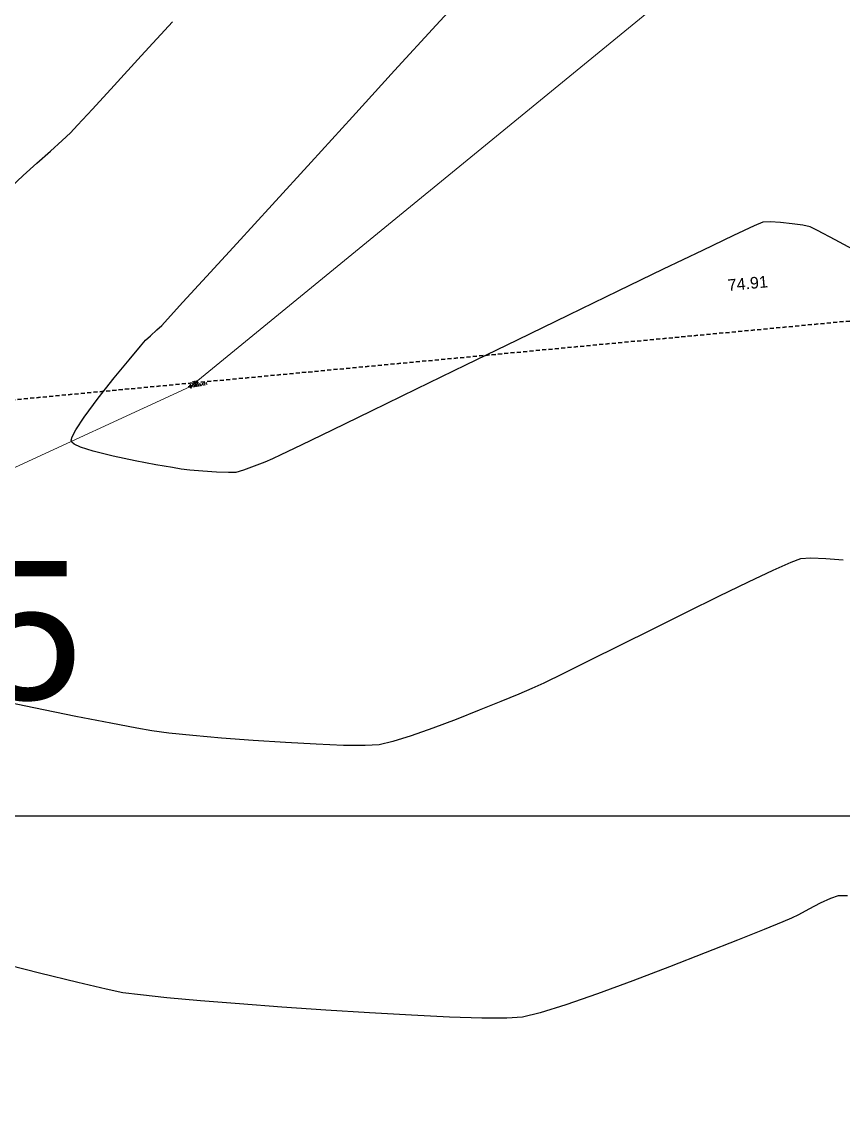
# Model space of a CAD drawing. Header units: millimetres. Extents: x 736950 to 738835, y 8500595 to 8502131.
# Drawn here: x 737823.73 to 737859.31, y 8501187.46 to 8501234.39 of the extents above; entities that cross this region are included whole.
import ezdxf
from ezdxf.enums import TextEntityAlignment as Align

# ---------------------------------------------------------------- set-up
doc = ezdxf.new("R2010")
doc.units = ezdxf.units.MM
doc.linetypes.add('DASHED', pattern=[0.75, 0.5, -0.25])
for name, color, linetype, lineweight in [('CONT-MJR', 80, 'Continuous', 30), ('COTAS', 40, 'Continuous', 5), ('CUADROS', 9, 'Continuous', 20), ('PERIMETRO', 7, 'Continuous', 35), ('pista', 251, 'Continuous', 5), ('saiwite', 5, 'Continuous', 5)]:
    doc.layers.add(name, color=color, linetype=linetype, lineweight=lineweight)
doc.layers.add('Cuadricula Coordenadas', color=5, linetype='Continuous')
doc.styles.add('5mm', font='arial.ttf', dxfattribs={"height": 3})
doc.styles.add('COTAS', font='arial.ttf')
doc.styles.add('CUADROS', font='arial.ttf')
doc.dimstyles.new('Copy of GenDist', dxfattribs={"dimtxt": 0.5, "dimasz": 2, "dimexe": 0.18, "dimexo": 0.0625, "dimgap": 1, "dimtad": 2, "dimzin": 1, "dimdsep": 46, "dimtxsty": 'COTAS', "dimcen": 0.09, "dimse1": 1, "dimse2": 1, "dimsd1": 1, "dimsd2": 1, "dimadec": 0, "dimazin": 0, "dimtfac": 1, "dimtofl": 0, "dimtmove": 0, "dimatfit": 3, "dimfxl": 1, "dimtolj": 1, "dimtzin": 0, "dimarcsym": 0})

# ---------------------------------------------------------------- blocks, each defined once
blk = doc.blocks.new('*D154')
at = {"layer": 'Defpoints', "color": 0, "transparency": 16777216}
for p in [(737892.578228012, 8501225.315927897), (737892.651332889, 8501224.54014843), (737818.0712830902, 8501217.512164855)]:
    blk.add_point(p, dxfattribs=at)
at = {"layer": 'COTAS', "color": 0, "transparency": 16777216, "insert": (737855.1704340674, 8501223.051685939), "char_height": 0.5, "attachment_point": 5, "rotation": 5.383318807571368, "style": 'COTAS'}
blk.add_mtext('\\A1;74.91', dxfattribs=at)

msp = doc.modelspace()

# ---------------------------------------------------------------- hatches: boundary and pattern name
at = {"layer": 'pista'}
h = msp.add_hatch(dxfattribs=at)
h.set_pattern_fill('HONEY', color=256, scale=3, angle=9.94991650582834, style=0)
h.set_pattern_definition([(9.94991650582834, (1479841.21072825, -18.49207214638591), (0.4979252195647159, 0.4170677100899267), [0.375, -0.75]), (129.9499165058283, (1479841.21072825, -18.49207214638591), (-0.6101538418184378, 0.222682034283025), [0.3749999999999999, -0.7499999999999998]), (69.94991650582834, (1479841.21072825, -18.49207214638591), (-0.112228622253722, 0.6397497443729518), [-0.75, 0.375])])
h.paths.add_polyline_path([(737744.7999806425, 8501250.923935566), (737743.4751223363, 8501250.754223157), (737756.465848178, 8501242.026572531), (737763.5739612179, 8501242.006896213), (737770.002546867, 8501243.455222024), (737769.8468594846, 8501244.342704736), (737763.4750639071, 8501242.907173423), (737756.7405500773, 8501242.925815564)])
h.paths.add_polyline_path([(737794.2809870465, 8501256.017245878), (737809.7820272583, 8501263.709828075), (737823.391616501, 8501273.483615467), (737837.0791595323, 8501280.557800073), (737851.5530432165, 8501285.77819753), (737870.8510758049, 8501293.050216693, -0.9976846880626209), (737871.0089264096, 8501292.63424804), (737865.2748787645, 8501289.581801567, 0.7845063948290762), (737866.1540430214, 8501286.121818589), (737883.2588851704, 8501291.348365877), (737897.4188924351, 8501296.516943583), (737903.2981396064, 8501301.44146652, -0.5512150924587264), (737904.1219025984, 8501301.177325813), (737906.855912117, 8501297.98174819, 0.5618964424650519), (737910.2738656431, 8501298.536066804), (737914.22079628, 8501308.558674501), (737925.6412323939, 8501300.72656757, 0.340189525830376), (737928.7023693406, 8501300.894137181), (737936.9171069289, 8501306.117412793, -0.358727273887905), (737938.1716059428, 8501305.962964654), (737943.1732157968, 8501301.051021611, 0.3417074120720416), (737946.0555081918, 8501300.709858142), (737955.8779356404, 8501307.072689936), (737971.8320576148, 8501314.464803053), (737988.5677626224, 8501323.411181662), (738023.1375471824, 8501336.282937778), (738044.4246208373, 8501357.728329657), (738061.4456776979, 8501362.208386911), (738078.9085143938, 8501363.070318012), (738112.0997810266, 8501372.051506756), (738118.6561313582, 8501373.365123207), (738128.3493353954, 8501376.976906104), (738155.2251721952, 8501366.826195797), (738176.6167526407, 8501363.543890122), (738193.8053773039, 8501353.328603027), (738204.7313956148, 8501340.877429372), (738207.705198212, 8501335.751671141), (738214.35685511, 8501331.742925933), (738229.9282901662, 8501313.374534177), (738233.5603594936, 8501308.186787868), (738234.53883727, 8501308.358438132), (738230.6417003467, 8501313.924784988), (738214.9478837823, 8501332.43754055), (738208.3676942562, 8501336.403214611), (738205.4657963786, 8501341.405035153), (738194.387784551, 8501354.029418997), (738176.9261677533, 8501364.406946706), (738155.4549153853, 8501367.70147717), (738128.3514754312, 8501377.93815071), (738118.4090486554, 8501374.233504975), (738111.8936108743, 8501372.928085677), (738078.7671659255, 8501363.964436961), (738061.3074614278, 8501363.102660457), (738043.958527311, 8501358.536303693), (738022.6381405202, 8501337.057350922), (737988.196920163, 8501324.233464561), (737971.4304040315, 8501315.270615296), (737955.4419368334, 8501307.862588815), (737945.5806043665, 8501301.47455489, -0.3391433520832071), (737943.8038299843, 8501301.693147572), (737938.8116631231, 8501306.59581691, 0.3560082385246841), (737936.4342009705, 8501306.876887502), (737928.158540546, 8501301.61487459, -0.3502196171718997), (737926.1502499409, 8501301.468794718), (737914.5128481541, 8501309.44969617, 0.4302069892023044), (737913.4330382891, 8501309.014522241), (737909.4507249827, 8501298.90206584, -0.5704007069138802), (737907.5397775185, 8501298.566836312), (737904.9064502402, 8501301.644734057, 0.4931454261128044), (737902.7202336333, 8501302.131411942), (737896.9620044216, 8501297.308254998), (737882.9728831241, 8501292.20205278), (737866.0373022418, 8501287.027224885, -0.7384715771871906), (737865.6977918843, 8501288.787355538), (737871.5108758068, 8501291.881875956, 0.9119586051647783), (737870.5337161538, 8501293.892406015), (737851.2416702455, 8501286.62264278), (737836.7183275839, 8501281.384406622), (737822.9200107896, 8501274.252970394), (737809.3164408724, 8501264.483505804), (737793.8201376351, 8501256.79327439), (737778.9884914039, 8501246.402265295), (737769.846859484, 8501244.34270474), (737770.0025468671, 8501243.455222024), (737779.3594973255, 8501245.563292695)])
h.paths.add_polyline_path([(738260.5182952256, 8501271.251537092), (738234.538837269, 8501308.358438132), (738233.56035949, 8501308.186787868), (738259.6897886079, 8501270.86568047), (738269.3749442189, 8501234.589470252), (738274.5057655985, 8501215.583008338), (738279.7983711922, 8501189.602392923), (738280.7089290785, 8501189.641305126), (738275.382018582, 8501215.790318219), (738270.2441657205, 8501234.822827347)])

# ---------------------------------------------------------------- linework, layer by layer
at = {"linetype": 'Continuous', "extrusion": (-0.172787269436437, 0.9849591664230046, 0), "elevation": 8245865.369062788}
msp.add_lwpolyline([(-2195635.894162655, 0), (-2195635.694162655, 0)], dxfattribs=at)
at = {"linetype": 'Continuous', "extrusion": (0.9849591664230046, 0.172787269436437, 0), "elevation": 2195635.794162654}
msp.add_lwpolyline([(8245865.469062787, 0), (8245865.269062786, 0)], dxfattribs=at)
at = {"linetype": 'Continuous'}
msp.add_circle((737831.0403261232, 8501218.593898673), 0.05, dxfattribs=at)
at = {"layer": 'CONT-MJR', "extrusion": (0.7384197745085458, -0.6743413353893921, 0), "elevation": -5187896.759718935}
msp.add_lwpolyline([(6775036.603917273, 3605.00000000001), (6775039.127038727, 3605.00000000001)], dxfattribs=at)
at = {"layer": 'CONT-MJR', "extrusion": (0.7377979116092221, -0.6750216601154889, 0), "elevation": -5194147.726598147}
msp.add_lwpolyline([(6770242.379571706, 3610.00000000001), (6770244.379962091, 3610.00000000001)], dxfattribs=at)
at = {"layer": 'CONT-MJR', "extrusion": (0.7383570863524566, -0.6744099740018019, 0), "elevation": -5188526.526574378}
msp.add_lwpolyline([(6774551.660411836, 3605.00000000001), (6774554.321647674, 3605.00000000001)], dxfattribs=at)
at = {"layer": 'CONT-MJR'}
for points, elevation in [([(737827.7304738674, 8501231.627825739), (737828.9051688291, 8501232.91002962)], 3610), ([(737833.039845438, 8501224.778963687), (737834.572113985, 8501226.455330217)], 3605), ([(737855.8238420244, 8501225.704688117), (737855.4543365178, 8501225.545536567)], 3605), ([(737856.1361585323, 8501225.71729195), (737855.8238420244, 8501225.704688117)], 3605), ([(737856.5936309574, 8501225.690190826), (737856.1361585323, 8501225.71729195)], 3605), ([(737857.0993304766, 8501225.636852369), (737856.5936309574, 8501225.690190826)], 3605), ([(737857.8676955085, 8501225.50533392), (737857.5563282678, 8501225.570744196)], 3605), ([(737854.5531747867, 8501225.12357793), (737853.2091437213, 8501224.482471732)], 3605), ([(737860.1124989918, 8501224.312094515), (737858.961643978, 8501224.933177086)], 3605), ([(737830.7125853251, 8501222.234138446), (737831.7321435161, 8501223.348704629)], 3605), ([(737851.5110302097, 8501223.665877515), (737849.5476211418, 8501222.71745481)], 3605), ([(737849.5476211418, 8501222.71745481), (737847.4077034063, 8501221.680863148)], 3605), ([(737847.4077034063, 8501221.680863148), (737845.180063893, 8501220.599762063)], 3605), ([(737829.2998681052, 8501220.78442338), (737829.5838820382, 8501221.039007071)], 3605), ([(737828.8743451951, 8501220.33182198), (737829.0961441131, 8501220.589228144)], 3605), ([(737829.0961441131, 8501220.589228144), (737829.2998681052, 8501220.78442338)], 3605), ([(737845.180063893, 8501220.599762063), (737842.9534894897, 8501219.517811093)], 3605), ([(737828.3814039525, 8501219.748038612), (737828.8743451951, 8501220.33182198)], 3605), ([(737837.1680258365, 8501216.703454196), (737835.8335807677, 8501216.054699015)], 3605), ([(737825.8820815478, 8501216.217055479), (737825.8762428095, 8501216.26430455)], 3605), ([(737825.9058214751, 8501216.177275736), (737825.8820815478, 8501216.217055479)], 3605), ([(737826.0079457365, 8501216.094909463), (737825.9058214751, 8501216.177275736)], 3605), ([(737826.2814088548, 8501215.966105582), (737826.0079457365, 8501216.094909463)], 3605), ([(737826.8248068929, 8501215.789493646), (737826.2814088548, 8501215.966105582)], 3605), ([(737829.5443246295, 8501215.200380275), (737828.6452535226, 8501215.370204408)], 3605), ([(737834.2649252114, 8501215.318596514), (737833.8005290502, 8501215.133461177)], 3605), ([(737834.5884761885, 8501215.45319153), (737834.2649252114, 8501215.318596514)], 3605), ([(737834.9441352552, 8501215.623391617), (737834.5884761885, 8501215.45319153)], 3605), ([(737833.0015927829, 8501214.869551377), (737832.6839759422, 8501214.861991059)], 3605), ([(737833.3333856063, 8501214.962280981), (737833.0015927829, 8501214.869551377)], 3605), ([(737859.3106852814, 8501211.07560038), (737858.5484256375, 8501211.132789679)], 3610), ([(737849.6340126116, 8501207.376208317), (737848.3208511933, 8501206.721906148)], 3610), ([(737845.8239101421, 8501205.50795049), (737845.2591797783, 8501205.270668993)], 3610), ([(737824.2559044601, 8501204.673321407), (737822.2335368571, 8501205.097582642)], 3610), ([(737844.4758152297, 8501204.947152128), (737843.5457406644, 8501204.570990436)], 3610), ([(737842.540880251, 8501204.175774442), (737841.5331581577, 8501203.795094682)], 3610), ([(737830.1020813511, 8501203.583254091), (737829.3705389623, 8501203.677238446)], 3610), ([(737835.1518822435, 8501203.169257293), (737833.7536968945, 8501203.262556536)], 3610), ([(737839.7968256057, 8501203.211705992), (737839.212063484, 8501203.076178126)], 3610), ([(737840.5944985531, 8501203.462541688), (737839.7968256057, 8501203.211705992)], 3610), ([(737838.6097117721, 8501203.041521382), (737837.6712944695, 8501203.050785284)], 3610), ([(737859.0806619269, 8501196.538512409), (737858.7605337771, 8501196.426108144)], 3615), ([(737859.4891778504, 8501196.528596865), (737859.0806619269, 8501196.538512409)], 3615), ([(737858.3114882358, 8501196.210725168), (737857.8203749862, 8501195.953964029)], 3615), ([(737857.3740437115, 8501195.717425276), (737857.0593440959, 8501195.562709449)], 3615), ([(737857.0593440959, 8501195.562709449), (737856.6935401389, 8501195.412303265)], 3615), ([(737853.3285673682, 8501194.065890294), (737851.7854241598, 8501193.464543957)], 3615), ([(737851.7854241598, 8501193.464543957), (737850.1987221494, 8501192.859854678)], 3615), ([(737828.101510874, 8501192.340667386), (737827.3832414275, 8501192.487561949)], 3615), ([(737828.866747771, 8501192.243312286), (737828.101510874, 8501192.340667386)], 3615), ([(737848.6687717426, 8501192.29557929), (737847.2958833432, 8501191.815474635)], 3615), ([(737831.4743032553, 8501191.99436761), (737830.017203172, 8501192.125684487)], 3615), ([(737843.6598539494, 8501191.244879562), (737842.2563080881, 8501191.287678564)], 3615), ([(737844.7414539224, 8501191.241060458), (737843.6598539494, 8501191.244879562)], 3615), ([(737845.4225341852, 8501191.282804875), (737844.7414539224, 8501191.241060458)], 3615)]:
    msp.add_lwpolyline(points, dxfattribs=dict(at, elevation=elevation))
at = {"layer": 'CONT-MJR', "extrusion": (0.738301979347433, -0.6744703012673446, 0), "elevation": -5189080.042816682}
msp.add_lwpolyline([(6774124.989730755, 3605), (6774127.694825088, 3605)], dxfattribs=at)
at = {"layer": 'CONT-MJR', "extrusion": (0.7365933840436576, -0.676335853391725, 0), "elevation": -5206208.723055252}
msp.add_lwpolyline([(6760968.929568188, 3610.00000000001), (6760970.321025261, 3610.00000000001)], dxfattribs=at)
at = {"layer": 'CONT-MJR', "extrusion": (0.7350256054100113, -0.6780393494419379, 0), "elevation": -5221847.284884938}
msp.add_lwpolyline([(6748896.808983387, 3610), (6748897.766890728, 3610)], dxfattribs=at)
at = {"layer": 'CONT-MJR', "extrusion": (0.7292596363510035, -0.6842370808347075, 0), "elevation": -5278789.906999383}
msp.add_lwpolyline([(6704451.390333154, 3610), (6704451.828652948, 3610)], dxfattribs=at)
at = {"layer": 'CONT-MJR', "extrusion": (-0.7382482074163119, 0.674529157447328, 0), "elevation": 5189620.067732548}
msp.add_lwpolyline([(-6773708.633794839, 3605), (-6773711.288491765, 3605)], dxfattribs=at)
at = {"layer": 'CONT-MJR', "extrusion": (0.6862633896497939, -0.7273531192112777, 0), "elevation": -5677052.989619939}
msp.add_lwpolyline([(6370742.066667528, 3610), (6370742.553315586, 3610)], dxfattribs=at)
at = {"layer": 'CONT-MJR', "extrusion": (0.669726757531528, -0.7426076152628023, 0), "elevation": -5818936.106203218}
msp.add_lwpolyline([(6241414.829840145, 3610.00000000001), (6241415.522049836, 3610.00000000001)], dxfattribs=at)
at = {"layer": 'CONT-MJR', "extrusion": (-0.6660364115438008, 0.7459192305456784, 0), "elevation": 5849811.734784489}
msp.add_lwpolyline([(-6212484.951938123, 3610), (-6212485.746768482, 3610)], dxfattribs=at)
at = {"layer": 'CONT-MJR', "extrusion": (-0.6689081221905542, 0.7433450908343356, 0), "elevation": 5825809.567420444}
msp.add_lwpolyline([(-6234997.96222822, 3610), (-6234998.756586267, 3610)], dxfattribs=at)
at = {"layer": 'CONT-MJR', "extrusion": (0.7381897955137376, -0.6745930816421009, 0), "elevation": -5190206.600326777}
msp.add_lwpolyline([(6773256.716420646, 3605.000000000003), (6773259.226464273, 3605.000000000003)], dxfattribs=at)
at = {"layer": 'CONT-MJR', "extrusion": (0.6795534253697338, -0.7336260233036052, 0), "elevation": -5735331.20318488}
msp.add_lwpolyline([(6318324.45860289, 3610.00000000001), (6318325.14948476, 3610.00000000001)], dxfattribs=at)
at = {"layer": 'CONT-MJR', "extrusion": (-0.1431673451404587, -0.9896984951415421, 0), "elevation": -8519287.26165568}
msp.add_lwpolyline([(-486841.3822767258, 3605.000000000013), (-486841.8440312836, 3605.000000000013)], dxfattribs=at)
at = {"layer": 'CONT-MJR', "extrusion": (0.4240540710340797, -0.90563687250433, 0), "elevation": -7386132.706267555}
msp.add_lwpolyline([(4273208.407389282, 3605.000000000004), (4273207.412330714, 3605.000000000004)], dxfattribs=at)
at = {"layer": 'CONT-MJR', "extrusion": (-0.4464468858960739, -0.8948101352095305, 0), "elevation": -7936397.091141137}
msp.add_lwpolyline([(-3135102.594829152, 3605.00000000001), (-3135102.954798574, 3605.00000000001)], dxfattribs=at)
at = {"layer": 'CONT-MJR', "extrusion": (-0.4704096484819458, -0.8824481642652402, 0), "elevation": -7848986.311064212}
msp.add_lwpolyline([(-3347935.946292402, 3605), (-3347936.82095475, 3605)], dxfattribs=at)
at = {"layer": 'CONT-MJR', "extrusion": (0.7380194333176348, -0.6747794573381123, 0), "elevation": -5191916.721108673}
msp.add_lwpolyline([(6771941.734140277, 3605), (6771943.67210965, 3605)], dxfattribs=at)
at = {"layer": 'CONT-MJR', "extrusion": (0.4333778419074605, -0.9012123202351554, 0), "elevation": -7341639.009265061}
msp.add_lwpolyline([(4349204.722389837, 3605.000000000003), (4349202.838135179, 3605.000000000003)], dxfattribs=at)
at = {"layer": 'CONT-MJR', "extrusion": (0.7374948381443042, -0.6753527698251534, 0), "elevation": -5197177.64076857}
msp.add_lwpolyline([(6767902.542129389, 3605.000000000003), (6767903.531001257, 3605.000000000003)], dxfattribs=at)
at = {"layer": 'CONT-MJR', "extrusion": (0.7358386214285182, -0.677156941346818, 0), "elevation": -5213737.308960507}
msp.add_lwpolyline([(6755153.47598228, 3605.000000000003), (6755153.848923025, 3605.000000000003)], dxfattribs=at)
at = {"layer": 'CONT-MJR', "extrusion": (0.6765948075807657, -0.7363555298595554, 0), "elevation": -5760709.45729719}
msp.add_lwpolyline([(6295186.90727406, 3605.000000000003), (6295187.190189733, 3605.000000000003)], dxfattribs=at)
at = {"layer": 'CONT-MJR', "extrusion": (0.7718748705334263, -0.6357744759260209, 0), "elevation": -4835347.343669127}
msp.add_lwpolyline([(7030969.324308177, 3605), (7030970.344903956, 3605)], dxfattribs=at)
at = {"layer": 'CONT-MJR', "extrusion": (0.4373482162708835, -0.8992922426690206, 0), "elevation": -7322386.465997323}
msp.add_lwpolyline([(4381529.636623003, 3605.00000000001), (4381527.260618515, 3605.00000000001)], dxfattribs=at)
at = {"layer": 'CONT-MJR', "extrusion": (0.7834630637916813, -0.6214383538808592, 0), "elevation": -4704922.740766186}
msp.add_lwpolyline([(7118904.394474749, 3605), (7118905.504128552, 3605)], dxfattribs=at)
at = {"layer": 'CONT-MJR', "extrusion": (0.4374995012884079, -0.8992186532609265, 0), "elevation": -7321649.242100501}
msp.add_lwpolyline([(4382759.070336064, 3605.000000000003), (4382756.892797256, 3605.000000000003)], dxfattribs=at)
at = {"layer": 'CONT-MJR', "extrusion": (0.8029483539940978, -0.5960486060869274, 0), "elevation": -4474702.183446047}
msp.add_lwpolyline([(7265818.821585617, 3605.000000000013), (7265819.853513707, 3605.000000000013)], dxfattribs=at)
at = {"layer": 'CONT-MJR', "extrusion": (0.836579402173457, -0.5478456934749978, 0), "elevation": -4040104.874512102}
msp.add_lwpolyline([(7516157.627151721, 3605), (7516158.28609191, 3605)], dxfattribs=at)
at = {"layer": 'CONT-MJR', "extrusion": (0.4374920783274853, -0.8992222647380889, 0), "elevation": -7321685.421002468}
msp.add_lwpolyline([(4382696.453279954, 3605), (4382694.573146643, 3605)], dxfattribs=at)
at = {"layer": 'CONT-MJR', "extrusion": (0.8921216165486278, -0.4517953311917502, 0), "elevation": -3182579.435989012}
msp.add_lwpolyline([(7917465.222779845, 3605.00000000001), (7917465.567141252, 3605.00000000001)], dxfattribs=at)
at = {"layer": 'CONT-MJR', "extrusion": (0.9698651050399408, -0.2436425209725604, 0), "elevation": -1355666.191004675}
msp.add_lwpolyline([(8424798.761673568, 3605.000000000003), (8424798.90554518, 3605.000000000003)], dxfattribs=at)
at = {"layer": 'CONT-MJR', "extrusion": (0.2434608329433989, 0.9699107293057988, 0), "elevation": 8425052.339709228}
msp.add_lwpolyline([(1354086.027878836, 3605.000000000003), (1354086.923391862, 3605.000000000003)], dxfattribs=at)
at = {"layer": 'CONT-MJR', "extrusion": (-0.4363235439135844, 0.8997898449230746, 0), "elevation": 7327372.729780791}
msp.add_lwpolyline([(-4373177.906837663, 3605.000000000013), (-4373176.918334053, 3605.000000000013)], dxfattribs=at)
at = {"layer": 'CONT-MJR', "extrusion": (-0.2068679677520381, -0.9783688690458942, 0), "elevation": -8469957.579655306}
msp.add_lwpolyline([(-1036760.569850223, 3605.000000000013), (-1036761.542774616, 3605.000000000013)], dxfattribs=at)
at = {"layer": 'CONT-MJR', "extrusion": (-0.1715979951043169, -0.9851670559230952, 0), "elevation": -8501727.221262138}
msp.add_lwpolyline([(-731905.4035438984, 3605.000000000003), (-731906.1243802239, 3605.000000000003)], dxfattribs=at)
at = {"layer": 'CONT-MJR', "extrusion": (-0.1611406852480099, -0.9869314462300823, 0), "elevation": -8509010.963148724}
msp.add_lwpolyline([(-641703.3525851585, 3605), (-641703.7427826965, 3605)], dxfattribs=at)
at = {"layer": 'CONT-MJR', "extrusion": (-0.1155638721908579, -0.9933000510642568, 0), "elevation": -8529523.87305464}
msp.add_lwpolyline([(-249545.7343155676, 3605), (-249546.1133641603, 3605)], dxfattribs=at)
at = {"layer": 'CONT-MJR', "extrusion": (0.08527870535688437, 0.9963571359771826, 0), "elevation": 8533167.47366384}
msp.add_lwpolyline([(-10171.14321951417, 3605.00000000001), (-10170.59141004726, 3605.00000000001)], dxfattribs=at)
at = {"layer": 'CONT-MJR', "extrusion": (0.06607265713341055, 0.997814814471769, 0), "elevation": 8531388.68319987}
msp.add_lwpolyline([(-174522.007250393, 3605.000000000003), (-174521.4081939638, 3605.000000000003)], dxfattribs=at)
at = {"layer": 'CONT-MJR', "extrusion": (-0.04104378723285509, -0.9991573487342142, 0), "elevation": -8524334.750221442}
msp.add_lwpolyline([(388288.8943145055, 3605.000000000013), (388288.3735224326, 3605.000000000013)], dxfattribs=at)
at = {"layer": 'CONT-MJR', "extrusion": (0.3440673091837734, -0.9389449860087852, 0), "elevation": -7728308.834172515}
msp.add_lwpolyline([(3617775.563276918, 3605.000000000003), (3617775.065757415, 3605.000000000003)], dxfattribs=at)
at = {"layer": 'CONT-MJR', "extrusion": (0.3392734415047093, -0.9406877972470733, 0), "elevation": -7746650.126745059}
msp.add_lwpolyline([(3578328.655624686, 3610.000000000013), (3578328.212307144, 3610.000000000013)], dxfattribs=at)
at = {"layer": 'CONT-MJR', "extrusion": (0.06671889947987134, -0.9977718118148031, 0), "elevation": -8433039.786231983}
msp.add_lwpolyline([(1303405.268967103, 3610.000000000003), (1303404.817273721, 3610.000000000003)], dxfattribs=at)
at = {"layer": 'CONT-MJR', "extrusion": (-0.02934051312403205, -0.9995694744686927, 0), "elevation": -8519200.292773742}
msp.add_lwpolyline([(488110.9846702641, 3610), (488110.3389055084, 3610)], dxfattribs=at)
at = {"layer": 'CONT-MJR', "extrusion": (0.427694407979176, -0.9039233891117887, 0), "elevation": -7368866.123805439}
msp.add_lwpolyline([(4302885.769389717, 3610), (4302884.588068569, 3610)], dxfattribs=at)
at = {"layer": 'CONT-MJR', "extrusion": (0.407504376991812, -0.9132032537899301, 0), "elevation": -7462653.548599534}
msp.add_lwpolyline([(4138094.125895058, 3610.00000000001), (4138093.269678541, 3610.00000000001)], dxfattribs=at)
at = {"layer": 'CONT-MJR', "extrusion": (0.4370277123998624, -0.8994480410754938, 0), "elevation": -7323933.622737323}
msp.add_lwpolyline([(4378926.811279581, 3610), (4378925.393970662, 3610)], dxfattribs=at)
at = {"layer": 'CONT-MJR', "extrusion": (0.4420811158004657, -0.8969750760487245, 0), "elevation": -7299181.755502913}
msp.add_lwpolyline([(4420060.748039205, 3610.000000000009), (4420059.184098929, 3610.000000000009)], dxfattribs=at)
at = {"layer": 'CONT-MJR', "extrusion": (0.4448722406165569, -0.8955940428167242, 0), "elevation": -7285381.865183911}
msp.add_lwpolyline([(4442768.1201311, 3610.00000000001), (4442766.4989915, 3610.00000000001)], dxfattribs=at)
at = {"layer": 'CONT-MJR', "extrusion": (0.4461250809828343, -0.8949706208128062, 0), "elevation": -7279157.615416542}
msp.add_lwpolyline([(4452957.16305864, 3610.000000000013), (4452955.574181578, 3610.000000000013)], dxfattribs=at)
at = {"layer": 'CONT-MJR', "extrusion": (0.443966290740719, -0.896043488166689, 0), "elevation": -7289871.142585319}
msp.add_lwpolyline([(4435393.398298175, 3610.000000000003), (4435392.142363209, 3610.000000000003)], dxfattribs=at)
at = {"layer": 'CONT-MJR', "extrusion": (0.4383097571470834, -0.8988239854330017, 0), "elevation": -7317682.380533751}
msp.add_lwpolyline([(4389356.366218338, 3610), (4389355.410935552, 3610)], dxfattribs=at)
at = {"layer": 'CONT-MJR', "extrusion": (0.4203886412005048, -0.907344141078562, 0), "elevation": -7403337.006414633}
msp.add_lwpolyline([(4243290.882715316, 3610.000000000003), (4243290.317397708, 3610.000000000003)], dxfattribs=at)
at = {"layer": 'CONT-MJR', "extrusion": (0.3817130290221291, -0.9242808899218633, 0), "elevation": -7575856.424151245}
msp.add_lwpolyline([(3926997.086985266, 3610.00000000001), (3926996.239445781, 3610.00000000001)], dxfattribs=at)
at = {"layer": 'CONT-MJR', "extrusion": (-0.199166229785165, -0.9799657202745222, 0), "elevation": -8477838.83618509}
msp.add_lwpolyline([(-970108.5519905593, 3610.000000000013), (-970110.4050440234, 3610.000000000013)], dxfattribs=at)
at = {"layer": 'CONT-MJR', "extrusion": (0.3660128949403802, -0.930609778982234, 0), "elevation": -7641243.854702557}
msp.add_lwpolyline([(3798194.914533791, 3610.000000000003), (3798193.834746714, 3610.000000000003)], dxfattribs=at)
at = {"layer": 'CONT-MJR', "extrusion": (0.1931829334159551, 0.9811627562422081, 0), "elevation": 8483600.451449223}
msp.add_lwpolyline([(918358.5751993574, 3610.000000000011), (918360.1227971148, 3610.000000000011)], dxfattribs=at)
at = {"layer": 'CONT-MJR', "extrusion": (-0.1860634251811319, -0.9825377355653396, 0), "elevation": -8490036.461573336}
msp.add_lwpolyline([(-856818.5355987325, 3610), (-856819.6855971396, 3610)], dxfattribs=at)
at = {"layer": 'CONT-MJR', "extrusion": (-0.1727698246551649, -0.9849622265288268, 0), "elevation": -8500839.153081285}
msp.add_lwpolyline([(-742017.409069909, 3610.00000000001), (-742018.069342457, 3610.00000000001)], dxfattribs=at)
at = {"layer": 'CONT-MJR', "extrusion": (-0.10160956007234, -0.9948243550003717, 0), "elevation": -8532174.963518219}
msp.add_lwpolyline([(-129791.1600803245, 3610), (-129792.2007769106, 3610)], dxfattribs=at)
at = {"layer": 'CONT-MJR', "extrusion": (0.3339462273660293, -0.9425921266528786, 0), "elevation": -7766768.367935688}
msp.add_lwpolyline([(3534428.555314009, 3610), (3534427.559486039, 3610)], dxfattribs=at)
at = {"layer": 'CONT-MJR', "extrusion": (-0.08746743405125026, -0.9961673795002978, 0), "elevation": -8533157.7871401}
msp.add_lwpolyline([(-8573.891402435955, 3610), (-8575.143876135815, 3610)], dxfattribs=at)
at = {"layer": 'CONT-MJR', "extrusion": (-0.0767854337690789, -0.9970476403667453, 0), "elevation": -8532759.538037164}
msp.add_lwpolyline([(82886.82303191524, 3610.000000000013), (82885.4503474664, 3610.000000000013)], dxfattribs=at)
at = {"layer": 'CONT-MJR', "extrusion": (-0.05472593694468489, -0.9985014130313118, 0), "elevation": -8528842.096967153}
msp.add_lwpolyline([(271494.4714836024, 3610.000000000003), (271493.1331438629, 3610.000000000003)], dxfattribs=at)
at = {"layer": 'CONT-MJR', "extrusion": (-0.03820296682015847, -0.9992700002132247, 0), "elevation": -8523184.762446007}
msp.add_lwpolyline([(412527.8718711698, 3610.000000000013), (412526.6879287871, 3610.000000000013)], dxfattribs=at)
at = {"layer": 'CONT-MJR', "extrusion": (0.05744073012498979, -0.9983489182258416, 0), "elevation": -8444784.871664856}
msp.add_lwpolyline([(1224936.290824668, 3610), (1224935.687476779, 3610)], dxfattribs=at)
at = {"layer": 'CONT-MJR', "extrusion": (0.4324717646947839, -0.9016474769785472, 0), "elevation": -7345979.228635916}
msp.add_lwpolyline([(4341815.910217783, 3615.000000000013), (4341815.412189949, 3615.000000000013)], dxfattribs=at)
at = {"layer": 'CONT-MJR', "extrusion": (0.4682676378193287, -0.8835866790367011, 0), "elevation": -7166028.562209806}
msp.add_lwpolyline([(4632796.289108366, 3615.00000000001), (4632795.783972552, 3615.00000000001)], dxfattribs=at)
at = {"layer": 'CONT-MJR', "extrusion": (0.3758554044814061, -0.9266783233259095, 0), "elevation": -7600546.084939272}
msp.add_lwpolyline([(3878976.043891298, 3615.000000000013), (3878975.169149376, 3615.000000000013)], dxfattribs=at)
at = {"layer": 'CONT-MJR', "extrusion": (0.3723270877387018, -0.9281015783501381, 0), "elevation": -7615248.84281931}
msp.add_lwpolyline([(3850030.417295716, 3615.000000000006), (3850029.172718162, 3615.000000000006)], dxfattribs=at)
at = {"layer": 'CONT-MJR', "extrusion": (0.3682594091894877, -0.9297230811071701, 0), "elevation": -7632034.909182802}
msp.add_lwpolyline([(3816645.479194621, 3615.000000000003), (3816643.974150775, 3615.000000000003)], dxfattribs=at)
at = {"layer": 'CONT-MJR', "extrusion": (-0.2457880823876178, -0.9693235881563069, 0), "elevation": -8421755.553158721}
msp.add_lwpolyline([(-1374301.276573264, 3615.000000000013), (-1374303.33959779, 3615.000000000013)], dxfattribs=at)
at = {"layer": 'CONT-MJR', "extrusion": (-0.2404451208533526, -0.9706627343510292, 0), "elevation": -8429197.725726085}
msp.add_lwpolyline([(-1327889.969893335, 3615), (-1327891.673505334, 3615)], dxfattribs=at)
at = {"layer": 'CONT-MJR', "extrusion": (-0.2297799555058317, -0.9732426069833452, 0), "elevation": -8443260.682354223}
msp.add_lwpolyline([(-1235318.585568909, 3615.000000000003), (-1235319.845764852, 3615.000000000003)], dxfattribs=at)
at = {"layer": 'CONT-MJR', "extrusion": (0.3460344071925594, -0.9382218229389541, 0), "elevation": -7720683.106016747}
msp.add_lwpolyline([(3633972.390190396, 3615.000000000003), (3633970.759498836, 3615.000000000003)], dxfattribs=at)
at = {"layer": 'CONT-MJR', "extrusion": (-0.1017142785549341, -0.9948136536749229, 0), "elevation": -8532149.84704067}
msp.add_lwpolyline([(-130689.2487159648, 3615.00000000001), (-130690.4051691325, 3615.00000000001)], dxfattribs=at)
at = {"layer": 'CONT-MJR', "extrusion": (-0.08186569914678887, -0.996643370169695, 0), "elevation": -8533059.729222514}
msp.add_lwpolyline([(39400.51181337214, 3615.00000000001), (39398.8209668824, 3615.00000000001)], dxfattribs=at)
at = {"layer": 'CONT-MJR', "extrusion": (-0.07551634391133302, -0.9971445641441693, 0), "elevation": -8532635.71052256}
msp.add_lwpolyline([(93749.23628699116, 3615.000000000013), (93747.39636522869, 3615.000000000013)], dxfattribs=at)
at = {"layer": 'CONT-MJR', "extrusion": (-0.06956395876035619, -0.9975774935520487, 0), "elevation": -8531924.24835587}
msp.add_lwpolyline([(144672.9443147228, 3615.00000000001), (144671.0340960034, 3615.00000000001)], dxfattribs=at)
at = {"layer": 'CONT-MJR', "extrusion": (-0.06322453417808938, -0.9979993277943446, 0), "elevation": -8530832.880686497}
msp.add_lwpolyline([(198878.7538365492, 3615.000000000013), (198876.8520911813, 3615.000000000013)], dxfattribs=at)
at = {"layer": 'CONT-MJR', "extrusion": (-0.05566617715970226, -0.9984494362362196, 0), "elevation": -8529082.489675548}
msp.add_lwpolyline([(263467.7160035269, 3615.000000000013), (263465.9014738085, 3615.000000000013)], dxfattribs=at)
at = {"layer": 'CONT-MJR', "extrusion": (-0.0456106646053823, -0.9989592921006619, 0), "elevation": -8525997.506435849}
msp.add_lwpolyline([(349329.3934749778, 3615.000000000013), (349327.7448413031, 3615.000000000013)], dxfattribs=at)
at = {"layer": 'CONT-MJR', "extrusion": (0.2316888063782195, -0.9727899552313625, 0), "elevation": -8098922.962174435}
msp.add_lwpolyline([(2687400.255691313, 3615.000000000013), (2687399.476660684, 3615.000000000013)], dxfattribs=at)
at = {"layer": 'CONT-MJR', "extrusion": (0.3010605353029301, -0.9536050304413842, 0), "elevation": -7884642.578113283}
msp.add_lwpolyline([(3262988.251731612, 3615.000000000003), (3262987.081943333, 3615.000000000003)], dxfattribs=at)
at = {"layer": 'Cuadricula Coordenadas', "color": 8}
msp.add_line((736950.2264744169, 8501200), (738552.8979275209, 8501200), dxfattribs=at)
at = {"layer": 'PERIMETRO', "linetype": 'DASHED', "ltscale": 0.35}
msp.add_lwpolyline([(737683.200969866, 8501281.329551859), (737744.6024409891, 8501182.423775388), (737752.754863814, 8501178.840202238), (737760.1534312089, 8501181.935448542), (737818.0712830903, 8501217.512164854), (737892.6513328891, 8501224.540148428), (737966.6724460352, 8501242.248666123), (737994.6087461784, 8501268.421881564), (738169.7309229737, 8501324.89666196), (738221.1104446506, 8501260.626977284), (738220.501630505, 8501242.23256058), (738236.8284346196, 8501144.032219619), (738320.8206677334, 8501132.278902221)], dxfattribs=at)
at = {"layer": 'saiwite'}
for p, q in [((737831.0403261232, 8501218.593898673), (737854.4768213098, 8501237.767818417)), ((737796.2621935044, 8501202.568646956), (737831.0403261232, 8501218.593898673))]:
    msp.add_line(p, q, dxfattribs=at)

# ---------------------------------------------------------------- texts
at = {"color": 2, "insert": (737831.1059924588, 8501218.79831964), "char_height": 0.1, "width": 0.3833333333333333, "attachment_point": 1, "rotation": 9.94991650582834, "style": '5mm'}
msp.add_mtext('\\Ftxt.shx;\\W1.0000000000;\\T1.0000000000;\\o\\l309', dxfattribs=at)
at = {"color": 1, "insert": (737831.1301826766, 8501218.660425356), "char_height": 0.1, "width": 0.7833333333333332, "attachment_point": 1, "rotation": 9.94991650582834, "style": '5mm'}
msp.add_mtext('\\Ftxt.shx;\\W1.0000000000;\\T1.0000000000;\\o\\l3603.421', dxfattribs=at)
at = {"layer": 'CUADROS', "style": 'CUADROS'}
msp.add_text('P5', height=6, dxfattribs=at).set_placement((737821.2397072826, 8501208.02738293), align=Align.MIDDLE_CENTER)

# ---------------------------------------------------------------- dimensions: what is measured, and where the dimension line sits
at = {"layer": 'COTAS'}
dim = msp.add_aligned_dim(p1=(737818.0712830903, 8501217.512164854), p2=(737892.6513328891, 8501224.540148428), distance=0.7792163419029842, dimstyle='Copy of GenDist', dxfattribs=at)
dim.commit()
dim.dimension.update_dxf_attribs({"geometry": '*D154', "text_midpoint": (737855.1704340674, 8501223.051685939)})

doc.saveas('drawing.dxf')
